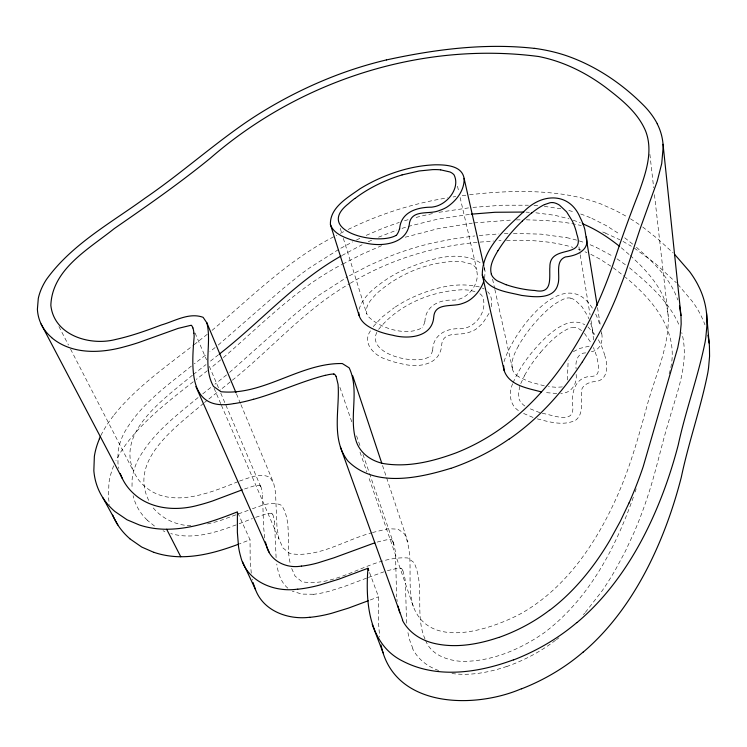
<?xml version="1.0" encoding="UTF-8"?>
<svg xmlns="http://www.w3.org/2000/svg" width="747" height="747" viewBox="0 0 747 747"><rect width="100%" height="100%" fill="white"/><g stroke="black" fill="none" stroke-linecap="round" stroke-linejoin="round"><path stroke-width="0.56" stroke-dasharray="3.73 2.8" d="M654.456 194.678L668.294 316.98C668.948 348.335 654.596 377.207 646.725 406.938C637.91 439.152 628.853 471.469 614.622 501.797C593.912 546.552 564.106 589.57 520.155 614.025C490.191 629.618 429.674 650.273 413.296 606.424L368.392 476.399M369.522 572.491L378.524 596.806L378.458 621.971L379.653 637.032M576.142 374.415C577.384 383.939 571.044 393.706 560.726 393.305M593.51 339.904L592.698 330.865A126.056 85.13 -13.9 0 0 591.829 327.214L591.661 326.616A140.557 94.944 -14.5 0 0 590.139 321.901M567.253 379.98L567.3 379.607A70.125 48.639 -12.9 0 0 567.449 378.057L568.168 360.399M669.153 373.892C681.609 334.068 654.223 300.77 625.37 277.212M491.19 306.793C492.357 301.611 491.657 295.541 487.679 291.694M484.663 278.089L485.074 271.096L483.664 266.418M504.038 361.688C512.405 332.985 564.629 261.189 593.053 309.267M432.728 350.278C432.858 334.665 446.715 327.886 460.544 328.764C475.83 328.652 489.164 309.267 481.88 295.607A18.591 11.999 -13.7 0 0 479.07 293.226M424.922 321.714C425.248 305.934 439.469 299.407 453.364 300.135C468.612 300.005 482.609 280.881 475.251 267.034A18.936 11.905 -13.7 0 0 470.965 263.952L462.654 261.814A44.876 28.545 -14.3 0 0 454.951 261.403C426.892 262.365 399.421 273.944 378.215 292.198C372.305 297.96 362.827 306.961 367.757 316.028C379.392 328.148 406.284 336.748 421.934 327.858M519.847 386.255L518.465 393.249L519.165 399.019M359.074 309.361C363.079 295.971 375.265 287.24 386.18 279.574A110.761 72.767 -14.4 0 1 401.12 270.993C424.511 260.899 458.434 247.63 481.759 263.728M635.146 491.974L636.164 488.771M512.675 383.743C508.156 393.324 509.94 406.303 520.015 411.541M633.344 497.147C615.323 548.615 588.431 599.626 543.947 632.933C519.828 649.647 491.321 661.758 461.553 661.356C447.266 660.497 430.683 654.708 425.491 640.076M520.771 383.622L524.721 375.227M513.096 382.735C520.267 365.871 531.855 351.165 544.852 338.391C555.124 328.96 570.344 316.607 584.789 324.73M370.428 330.846C361.408 343.928 375.554 356.608 387.646 359.849A86.297 55.558 -14.6 0 0 401.232 363.668C418.124 368.28 441.178 365.311 441.813 343.648C444.017 330.519 460.367 336.206 469.237 332.266A19.786 12.951 -13.8 0 0 476.269 328.969L482.702 323.264L489.164 313.161M376.843 332.34C366.151 354.227 416.191 365.955 429.824 356.431M518.418 345.954C514.683 353.088 510.229 361.427 512.638 369.7M378.617 329.352C398.459 304.729 430.739 291.227 461.879 289.799A44.054 28.759 -14.2 0 1 469.461 290.256L476.063 291.816M373.22 326.616L381.801 317.307L394.332 307.633M114.263 414.678C136.271 387.422 165.264 367.16 192.679 345.814M540.567 352.313C548.7 343.013 557.533 333.498 569.027 328.419A16.322 11 -9.5 0 1 570.148 328.008L571.651 327.578M585.359 612.4L601.634 591.521A322.246 232.429 -22 0 0 615.267 570.064L625.23 551.519L633.811 533.041A561.202 365.722 -27.4 0 0 647.537 496.83C655.885 472.039 661.114 446.351 668.752 421.345C676.707 392.782 689.836 362.65 681.75 332.611M583.37 614.641L584.696 613.147M223.353 357.617C261.459 324.824 296.783 287.847 341.986 264.475M220.701 359.849L210.747 368M212.045 330.379C251.963 296.587 289.378 258.742 336.822 235.221M229.572 372.426L291.209 317.466L308.025 303.478A292.6 209.356 -13.2 0 1 319.576 294.832L347.644 276.792M226.546 374.919L214.959 384.21M218.217 345.077L281.339 290.032L298.539 276.026A298.697 208.637 -13.3 0 1 310.332 267.361L338.989 249.265M207.264 334.301L193.436 345.226M203.595 403.268C176.329 426.854 126.626 460.89 149.923 502.684M204.482 402.549L207.134 400.411M222.13 388.468L231.467 380.914M232.317 380.232C271.749 348.662 305.084 309.239 349.307 283.879M215.108 347.57L209.879 351.716M198.104 397.553C175.834 415.846 151.856 434.063 137.98 459.947A79.658 53.42 -25.4 0 0 135.431 465.755A83.841 56.324 -25.3 0 0 132.126 479.275L131.986 488.566M208.899 398.982L220.365 389.869M192.418 375.218C163.705 399.3 109.501 435.846 137.952 479.079C163.397 512.068 207.227 494.178 238.498 481.46M193.324 374.499L205.976 364.601M210.495 361.081L218.32 354.881M207.395 370.671L196.246 379.429M202.726 393.884L212.783 385.928M193.24 381.773C170.055 400.037 146.272 418.255 127.989 441.682A118.493 80.05 -25.1 0 0 115.906 460.731M556.44 639.703L558.915 637.779M205.472 355.17L194.323 363.808M191.4 366.067C166.833 385.76 139.95 404.827 124.207 432.821A81.246 53.149 -24.9 0 0 121.556 438.62A85.513 56.044 -24.8 0 0 118.045 452.131L117.961 463.224A107.26 70.713 -24.1 0 0 118.857 468.518M573.388 351.641L579.429 348.504L590.158 345.936M350.306 283.281C388.86 259.947 432.858 246.342 477.669 242.317M342.005 255.474L362.099 244.717M349.409 275.764L368.486 265.736L389.262 256.548A204.136 139.381 -14.5 0 1 433.017 242.859L452.346 239.049L474.747 235.959M340.781 248.237L352.733 241.869M342.836 264.008L362.809 253.849L381.764 245.604M340.333 233.381L343.863 231.579M356.478 240.002L360.231 238.153M348.121 229.469C379.467 214.072 413.11 203.399 447.593 197.834M368.262 241.748L372.37 239.88M366.189 235.37L381.39 228.899A208.161 138.597 -14.5 0 1 399.262 222.438M378.533 237.182L396.918 230.057M237.873 512.89L250.03 539.754L239.628 543.797M239.143 523.75L252.43 518.558M370.279 599.972L378.524 596.806M366.488 578.169L345.151 586.19L329.604 591.12A80.527 59.274 -23.7 0 1 313.348 594.341M368.374 577.44L383.827 571.857M236.173 524.889L225.65 528.689A147.028 96.176 -24.4 0 1 221.654 529.996A117.951 78.314 -24.9 0 1 211.616 532.872C198.319 536.225 184.107 537.485 170.774 533.573M248.144 510.36L218.703 521.145L205.164 524.553M252.421 508.744C261.674 505.682 272.207 500.509 281.666 505.439C292.908 522.919 285.046 545.478 290.63 564.779M239.498 481.077C249.134 477.912 260.04 472.412 269.938 477.37L273.701 483.234L275.494 492.17L277.006 527.662L278.93 538.923L282.982 547.981L290.023 553.62C318.67 558.112 344.582 540.128 371.399 532.9M255.698 517.316L265.867 513.992L271.6 513.208M244.502 488.986L254.148 485.905L259.62 485.195M506.952 666.38C488.734 672.608 469.079 676.24 449.871 673.224M372.445 532.546L388.253 528.708L398.058 529.184L404.416 533.75C414.874 556.478 406.051 582.753 413.296 606.424M402.007 228.395L407.096 226.733M405.21 237.21L438.172 228.638L472.253 223.138M591.381 351.641C600.691 350.436 603.632 339.922 601.382 331.976M377.207 542.089L383.36 540.454M387.404 570.736L393.426 569.139M408.114 226.444L438.162 219.039L470.152 214.305M585.676 352.855C577.216 353.004 575.181 361.968 576.114 368.822M432.457 213.595L425.93 215.033A208.161 138.597 -14.5 0 0 414.099 217.993M439.012 212.288L469.499 207.75M562.351 386.899L556.459 387.31L548.41 386.601M453.065 196.965L455.791 196.554M462.197 195.667L465.895 195.191M469.583 194.752C498.361 191.456 527.531 190.093 556.366 193.445A171.455 111.079 -12.5 0 1 601.018 204.015L615.864 210.635L627.508 216.985M474.065 222.923L511.462 220.048M472.944 207.377L502.096 205.229L528.428 205.21M479.266 235.473L498.912 233.923M479.985 242.112L493.524 241.029M313.357 594.248L301.853 594.098L292.329 591.185M498.903 240.702L501.05 240.571M504.337 233.652L507.941 233.522M506.503 240.413C528.773 239.768 551.435 240.898 572.874 247.369M516.429 219.898L520.398 219.833M513.413 233.381L541.211 234.156L566.609 237.705M556.758 393.501L544.722 392.511M526.336 219.814L544.937 220.44L561.286 222.008A168.224 111.826 -12.4 0 1 581.334 225.575M526.028 212.148L529.334 212.297M534.04 205.509L538.727 205.845M535.851 212.802L554.918 215.304L569.074 218.843M544.339 206.368L560.801 208.796M190.905 525.739C175.844 525.421 161.212 518.39 152.005 506.382M544.358 385.891L528.969 381.642L518.39 376.656M570.652 298.174L572.604 298.837A21.924 14.426 -10.2 0 1 575.395 300.397L582.118 306.952L587.609 315.925A140.557 94.944 -14.5 0 1 588.944 318.885M479.331 286.941C455.502 281.143 430.477 288.781 408.973 299.089A108.66 73.234 -14.3 0 0 394.332 307.633M542.257 413.418C550.175 413.941 572.389 424.436 572.846 409.291A68.724 48.844 -12.8 0 0 572.986 407.741C570.895 393.025 574.508 376.208 592.763 376.255C600.579 375.984 598.45 365.535 597.563 360.549A123.6 85.578 -13.9 0 0 596.704 356.879L596.536 356.272A137.821 95.439 -14.5 0 0 593.417 347.495M537.326 418.862C549.596 422.055 563.789 426.229 575.788 420.103C583.51 414.146 581.017 403.203 581.446 394.724C579.765 385.415 588.804 381.857 596.358 381.4C608.366 379.523 607.937 364.816 604.893 355.908M573.248 220.178L580.326 222.811M539.857 412.68L527.97 407.927M578.019 249.087L581.101 250.114M533.05 417.452L522.47 412.979M605.191 233.045L619.879 239.759M163.033 530.762L164.891 531.556M584.985 251.786L586.927 252.626M591.839 218.357L606.443 225.725L619.73 234.175M596.283 247.378L613.408 256.548M590.802 254.297L599.972 259.125L612.279 267.09M482.319 288.071L484.056 288.986M622.998 241.421L631.346 246.239M630.496 218.796L639.199 224.502M634.296 248.079L655.539 263.691L676.38 282.814M616.975 258.835L626.219 265.316M154.498 526.056L147.206 520.192M613.184 267.734L624.557 276.502M642.7 226.985L657.883 238.965L673.234 252.99M624.688 237.779L633.419 244.708M581.568 330.641L580.466 329.829A21.504 14.51 -10 0 0 577.72 328.241L575.788 327.569A6.443 4.314 -9.6 0 0 571.642 327.55M629.441 267.79C649.236 284.308 669.854 302.302 679.77 326.738M621.317 247.78L629.45 254.83M636.416 247.248C653.13 262.085 670.358 278.304 677.781 299.967M287.856 588.197C280.769 582.24 278.015 572.865 276.763 564.032M587.945 326.887L595.499 335.207M630.225 255.539C648.116 271.824 666.641 291.526 668.294 316.98M677.884 284.355L692.488 301.601A198.263 136.757 -12.2 0 1 700.415 314.431L702.404 318.549A169.672 116.495 -11 0 1 704.963 324.889M584.462 333.339L591.54 343.555M598.403 339.782L600.429 343.704A146.347 101.396 -14.5 0 1 604.893 355.908M58.92 326.504L68.481 345.067M70.601 349.194L132.742 469.863M412.895 648.639L409.319 639.143L407.404 630.066M425.034 639.077C414.464 614.874 425.202 586.488 414.015 562.566L407.75 557.972C370.96 555.469 339.138 587.852 302.031 581.773L295.074 576.105L291.022 567.029M393.062 541.958L395.079 549.895A123.516 92.002 -27.2 0 1 395.508 554.433L396.629 596.872M402.941 570.689L404.977 578.626A120.809 91.956 -27.9 0 1 405.425 583.155M214.081 388.235L220.981 404.267M221.439 405.332L278.93 538.923M195.098 333.05L206.564 359.877M209.309 366.31L218.936 388.851M220.767 393.146L260.656 486.502M236.491 393.94L240.525 403.623M240.973 404.697L273.701 483.234M360.017 452.159L366.87 471.992M339.941 387.432L352.08 422.746M356.571 435.8L360.054 445.931M362.986 454.447L369.158 472.421M369.532 473.523L394.285 545.487M382.52 465.493L407.918 541.902M340.23 228.339L341.949 233.895M343.331 238.34L366.74 313.908M457.491 186.19L458.798 191.83M460.096 197.469L476.801 269.676M484.056 266.576L485.074 271.096M492.572 279.201L494.598 288.305M494.85 289.444L512.825 370.204M578.916 246.893L580.064 253.961M580.232 254.942L590.083 314.982M590.998 320.51L593.295 334.563M597.516 307.615L600.411 325.851M601.316 331.556L601.671 333.834M264.709 537.98L263.579 526.607L262.449 493.253M274.457 521.294L276.147 558.672M396.89 599.178L397.199 601.475M251.272 573.201L250.189 560.175L250.03 539.754M649.881 154.293L653.672 187.758M406.583 623.185L405.425 583.155M252.523 580.083A127.784 96.671 -21.6 0 1 252.337 579.233M602.689 232A168.224 111.826 -12.4 0 1 605.257 232.989M113.693 465.773A108.119 72.655 -25.3 0 0 108.885 483.421L108.52 497.717A129.726 87.744 -24.6 0 0 109.538 504.468M100.92 435.408A120.865 79.668 -24.7 0 1 114.328 414.688M404.529 220.767A208.161 138.597 -14.5 0 1 408.768 219.497M568.803 210.514A148.102 95.831 -12.6 0 1 573.985 211.915M580.699 214.025A148.102 95.831 -12.6 0 1 591.811 218.376M391.381 539.586A8.273 6.303 -21.1 0 1 392.875 542.014M390.644 539.567A3.156 2.4 -20.8 0 1 391.288 539.651M383.388 540.595A23.699 18.227 -21.5 0 1 390.662 539.446M260.722 486.306A46.977 32.513 -26.4 0 1 262.309 493.291M260.572 486.362A11.681 8.142 -25 0 0 259.984 485.457A2.026 1.41 -24.5 0 0 259.704 485.214M595.676 314.076A149.269 100.864 -14.5 0 1 600.177 326.196M570.68 298.137A6.564 4.286 -9.9 0 0 566.431 298.184L564.9 298.651A16.639 10.934 -9.8 0 0 563.761 299.061C552.089 304.169 543.022 313.693 534.675 323.031A209.599 146.477 -3.5 0 0 518.381 345.945M518.409 376.637A25.081 17.2 -11.2 0 1 512.554 369.728M424.716 321.724A27.322 17.676 -16.2 0 1 422.111 327.896M147.271 520.145A105.159 71.068 -24.5 0 1 133.115 495.7M566.656 237.639A145.32 96.484 -12.5 0 1 583.696 242.364M590.102 244.745A145.32 96.484 -12.5 0 1 596.265 247.397M555.535 640.254A145.385 114.114 -16.9 0 1 506.98 666.455M438.676 670.507A58.051 47.715 -18.8 0 1 412.624 648.769M401.279 568.308A8.096 6.303 -21.5 0 1 402.754 570.745M400.551 568.29A3.081 2.4 -21.2 0 1 401.186 568.383M393.454 569.279A23.166 18.217 -21.9 0 1 400.569 568.168M272.692 514.328A46.015 32.607 -27 0 1 274.317 521.331M272.543 514.394A11.448 8.161 -25.5 0 0 271.955 513.478A1.989 1.419 -25 0 0 271.684 513.236M524.683 375.218A205.201 146.748 -2.9 0 1 540.641 352.332M524.87 406.013A24.586 17.284 -10.9 0 1 519.081 399.047M432.522 350.287A26.817 17.797 -16.3 0 1 430.001 356.468"/><path stroke-width="1.12" d="M297.717 589.234A107.437 77.417 -23.3 0 0 320.061 584.957L339.073 579.093L367.954 568.262C365.376 601.933 368.439 644.334 402.894 661.198C437.228 679.023 478.584 672.767 513.422 659.834M399.617 229.086C400.672 212.008 417.209 207.152 431.579 207.171A32.494 18.74 -14.1 0 0 433.409 206.882C446.958 204.855 460.582 188.263 454.111 174.966A19.926 11.448 -13.9 0 0 449.909 171.95L440.665 169.849M483.654 281.712C480.909 289.136 475.932 295.793 469.349 300.229A20.15 12.858 -13.9 0 1 462.178 303.562C452.561 307.306 434.875 302.115 433.755 316.924C432.401 337.242 408.376 339.493 392.791 335.254A87.885 55.101 -14.6 0 1 379 331.537C371.1 328.419 361.922 324.198 359.083 315.486L330.417 224.511C329.763 207.535 347.766 197.544 359.83 188.898A117.587 70.769 -14.5 0 1 375.75 180.204C394.323 171.427 414.529 165.517 435.146 164.807C445.539 164.742 461.926 165.376 464.092 178.346L483.795 265.446M629.049 502.918L620.215 521.49L609.972 540.137A329.091 231.859 -21.6 0 1 595.966 561.735C582.875 580.008 567.505 596.797 549.512 610.346M497.913 250.703C493.954 257.65 488.949 265.857 491.367 274.158M582.389 361.865L591.194 347.672L601.54 328.913A635.426 347.999 -24.6 0 0 616.742 296.083L624.819 274.933L640.272 228.358L657.239 181.176L661.721 163.584L663.187 146.963A164.48 94.206 -12.1 0 0 657.211 123.787M396.125 235.37C377.534 246.155 313.563 230.804 348.634 203.576A74.158 43.886 -15.1 0 1 351.137 201.373L354.797 198.441M522.349 220.944L531.612 212.904M583.248 652.084C608.88 630.253 629.039 602.624 644.848 573.052A413.334 290.695 -23.8 0 0 649.106 564.816C663.028 536.934 673.551 507.418 681.301 477.249C688.678 441.981 700.854 407.909 707.848 372.594A304.589 206.275 -16.6 0 0 708.576 367.673L709.575 356.244L709.435 346.281A169.672 116.495 -11 0 0 707.895 335.254M576.889 622.653C603.081 600.672 623.866 572.856 640.198 542.966A422.074 289.92 -23.3 0 0 644.577 534.684C659.162 506.177 670.143 475.932 678.229 444.979C685.699 410.308 698.043 376.89 705.093 342.154A310.593 205.117 -16.5 0 0 705.84 337.242L706.886 325.841L706.774 315.925A173.043 115.878 -11.2 0 0 699.65 288.361L697.633 284.28A202.222 136.047 -12.3 0 0 689.584 271.572L674.765 254.522M219.188 354.199C260.395 322.19 295.196 281.815 341.08 256.016M509.081 439.189C529.418 425.174 547.364 407.862 562.874 388.683A372.958 226.556 -20.2 0 0 582.352 361.856M368.224 600.765L348.354 608.142L331.743 613.259A105.178 77.567 -23.8 0 1 309.884 617.339M242.271 489.808L212.671 500.938A149.886 95.588 -24 0 1 208.59 502.273A120.286 77.875 -24.5 0 1 198.347 505.196C176.283 511.359 150.119 509.454 132.919 492.899A107.26 70.713 -24.1 0 1 120.323 473.626M238.76 544.124C220.188 551.081 200.747 556.823 180.746 556.73L166.656 529.231C191.269 529.184 214.791 520.78 237.406 511.863L237.369 532.294L238.526 546.627A130.576 96.559 -21.2 0 0 240.655 556.543C246.575 581.381 274.308 592.642 297.736 589.122M521.415 688.743C473.971 709.239 393.557 708.175 381.035 644.988M498.735 637.424C478.211 644.372 455.773 648.368 434.343 643.419A59.424 47.827 -18.5 0 1 402.409 620.215M450.796 468.322C418.479 478.257 374.555 487.875 347.794 460.88C331.771 440.366 338.933 412.68 338.298 388.701A139.231 90.378 -24.2 0 0 338.027 384.201L336.141 376.395M374.77 542.836L333.974 557.804L318.073 562.827A82.245 59.162 -23.2 0 1 301.461 566.151M402.082 174.901L419.076 170.988L432.578 169.625A47.537 27.648 -14.4 0 1 440.674 169.84M253.607 399.3C277.959 392.567 300.92 381.558 325.403 375.265M386.423 59.937C434.773 49.377 484.831 42.878 534.264 48.368M234.353 403.483C188.225 412.764 191.484 367.795 194.145 336.748A141.911 82.908 -26.1 0 0 194.043 334.441L193.94 333.162M471.292 214.174L495.056 212.269L523.834 212.055M301.471 566.058C286.755 568.841 269.928 561.128 266.483 545.712M309.893 617.237C288.547 620.038 263.504 611.214 255.53 589.672L242.532 561.791M552.547 202.568L553.508 202.67A9.599 5.761 -10.6 0 1 554.582 202.895L556.02 203.361A24.109 14.548 -10.9 0 1 559.531 205.192L566.599 211.831L572.127 220.664A150.203 93.114 -14.6 0 1 575.797 230.095L575.974 230.674A134.068 83.085 -14.1 0 1 576.833 234.231C586.021 259.76 549.269 243.457 549.876 267.221A107.699 68.052 -6.9 0 0 549.764 268.817C549.652 280.872 551.519 294.094 534.712 290.471A49.732 31.197 -10.7 0 1 532.322 290.322L529.025 289.995A98.333 60.115 -10.2 0 1 506.214 284.71M541.286 391.895C527.849 388.216 509.155 385.601 504.094 370.419L482.291 275.055C482.03 248.153 507.054 227.293 525.122 210.337C542.957 192.885 569.802 192.521 580.223 217.722A158.756 98.455 -14.6 0 1 584.836 229.488L597.161 305.336M506.139 284.784L497.334 280.872A26.705 16.826 -11.7 0 1 491.274 274.186M153.863 552.369L141.743 547.065L129.726 538.718M582.296 223.633C595.835 229.198 608.217 237.275 619.618 246.407M334.423 374.238L334.609 374.359A11.504 7.619 -19.6 0 1 336.066 376.413M51.618 337.644C71.712 354.657 100.5 353.49 124.469 346.767A135.749 75.092 -22.5 0 0 134.058 344.012A166.105 90.452 -22.2 0 0 138.634 342.556L178.178 328.372L190.821 325.328A2.232 1.345 -22.4 0 1 191.297 325.347M206.91 322.928L203.109 317.316C189.084 312.19 174.807 321.126 161.511 324.936C146.608 330.548 131.584 335.945 116.009 339.381C90.303 346.253 54.036 335.599 50.843 305.327C52.169 268.976 89.005 248.919 114.235 228.61C146.823 206.069 179.373 183.445 210.103 158.392C299.155 80.779 421.215 41.16 538.652 56.511C563.061 61.301 585.797 72.552 605.64 87.362C621.261 99.36 637.714 112.293 645.585 130.949C653.55 151.38 645.66 173.304 638.778 192.829C629.31 216.751 620.729 241.01 612.68 265.446C585.592 343.685 535.963 421.569 455.866 452.943C432.709 461.459 407.694 467.753 382.95 463.467C370.549 460.694 359.4 452.673 355.833 440.039C348.756 416.471 359.849 390.373 349.166 367.841L342.294 363.546C300.173 362.743 263.448 395.994 220.944 391.717L213.455 386.376C202.502 366.833 211.933 343.76 206.91 322.928L236.043 392.857M102.955 497.847L117.821 524.973M41.094 324.002L122.349 478.538M402.68 620.094L340.352 446.939M195.882 386.554L269.247 552.397M330.417 224.511C333.377 233.241 343.004 236.892 350.969 239.722A93.039 53.28 -14.7 0 0 365.414 243.046C382.511 247.052 407.722 244.026 409.561 222.373C412.867 209.113 429.786 214.828 439.301 210.514A21.355 12.456 -14.1 0 0 446.93 207.096C456.38 200.812 464.662 190.196 464.092 178.346M255.53 589.672L253.663 584.406A127.784 96.671 -21.6 0 1 253.14 582.623M372.23 624.445L383.127 652.813M367.954 568.262L368.738 570.381M192.922 327.924L193.006 328.194A66.38 39.544 -24.2 0 1 193.893 333.181M352.705 375.797L381.792 463.28M482.291 275.055C487.959 290.452 507.596 291.937 521.369 295.373C533.498 296.961 554.041 300.061 557.916 284.336C560.726 275.568 554.461 261.291 565.386 256.94C576.058 255.838 589.99 250.562 586.32 236.939M399.757 612.811L398.002 606.05M266.296 545.086L265.773 543.181M265.474 541.892L265.624 542.537M679.453 305.906L680.984 315.514L681.171 324.011L680.078 335.58L677.8 347.579L643.214 466.595A572.921 364.396 -26.9 0 1 629.067 502.927M504.094 370.419L503.665 365.825M358.719 312.489L359.083 315.486M663.037 144.283L680.984 315.514M706.475 312.666L709.146 343.013M180.727 556.776A95.821 65.11 -25.9 0 1 153.901 552.313M166.637 529.278A97.754 64.821 -25.4 0 1 139.372 524.973L127.055 519.791L114.917 511.508A132.322 87.315 -24.2 0 1 93.842 470.675L94.355 456.408A110.276 72.291 -24.9 0 1 99.463 438.778M583.183 652.019A176.974 138.821 -17 0 1 521.471 688.865M129.801 538.662A129.726 87.744 -24.6 0 1 112.75 515.141M576.815 622.587A180.979 138.839 -16.9 0 1 513.478 659.965M99.323 438.778A120.865 79.668 -24.7 0 1 100.5 436.248M191.381 325.384A1.867 1.12 -22.4 0 1 191.634 325.589L191.662 325.617A17.825 10.71 -22.9 0 1 192.857 327.942M253.597 399.225A95.868 59.536 -21.3 0 1 234.343 403.567M325.431 375.396A26.733 17.909 -19.8 0 1 333.582 373.986M333.554 374.107A3.558 2.353 -19.3 0 1 334.264 374.172M508.987 439.115A167.655 111.985 -16.4 0 1 450.824 468.397M657.295 123.769A199.122 114.674 -13 0 0 644.586 106.326C622.849 84.178 596.33 66.138 566.926 55.876A163.77 90.406 -13.1 0 0 534.32 48.312M386.423 59.919A231.598 132.032 -14.7 0 0 334.189 76.138C307.913 86.316 282.627 99.052 258.751 114.02A333.507 200.672 -13.7 0 0 245.52 122.695C211.018 146.524 179.635 174.546 144.993 198.198C110.677 223.157 71.619 244.39 46.407 279.518A90.294 50.591 -22.9 0 0 43.093 285.233A95.037 53.354 -22.8 0 0 38.293 298.464L37.397 309.249A119.212 67.351 -22.2 0 0 51.692 337.588M549.428 610.271A148.672 114.123 -16.8 0 1 498.763 637.499M497.988 250.721A218.526 140.772 -5.3 0 1 522.424 220.972M531.799 212.979A61.282 37.639 -9.7 0 1 544.386 204.575M544.526 204.687A27.247 16.49 -10.4 0 1 545.375 204.314L549.839 202.81A6.564 3.931 -10.6 0 1 552.556 202.558M399.374 229.105A28.405 16.817 -16.1 0 1 396.349 235.398M354.937 198.506A101.461 60.796 -14.6 0 1 402.091 174.901"/></g></svg>
